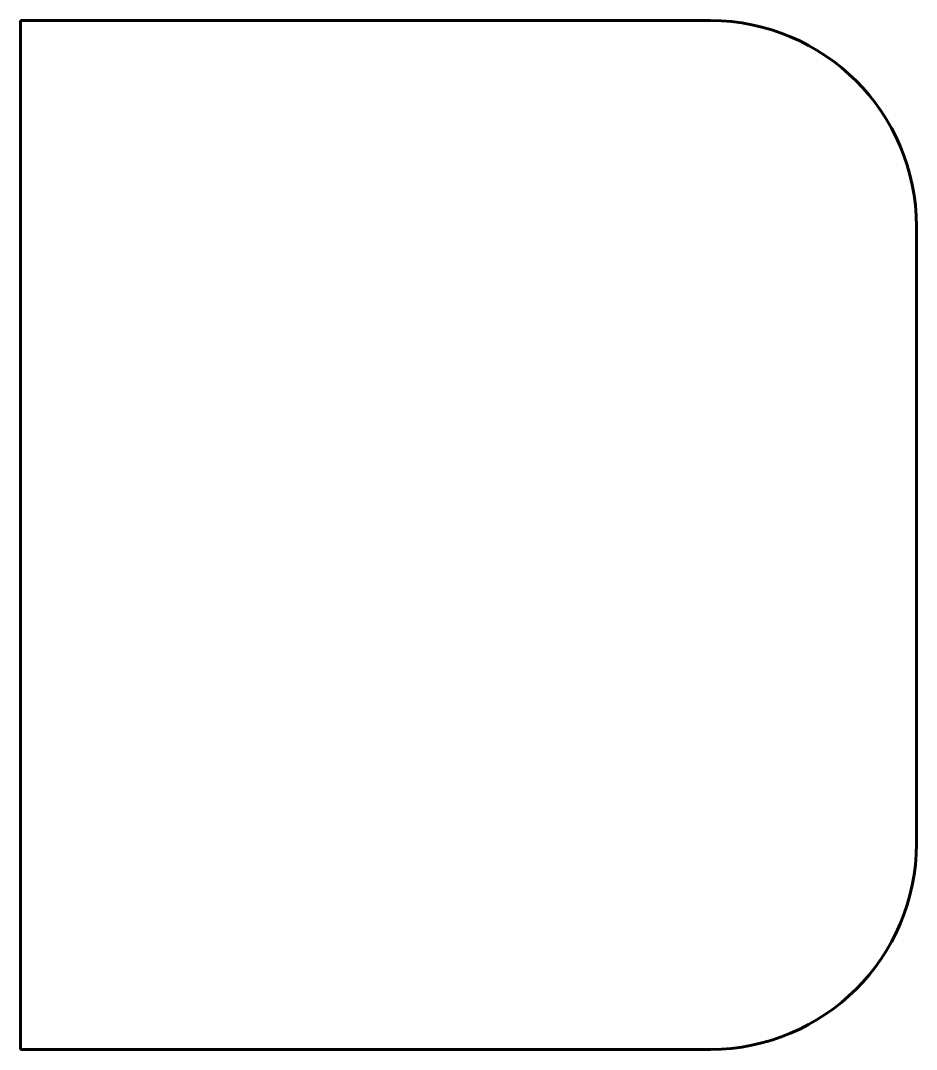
# Model space of a CAD drawing. Header units: millimetres. Extents: x -283.3 to -239.8, y 120.9 to 170.9.
import ezdxf

# ---------------------------------------------------------------- set-up
doc = ezdxf.new("R2010")
doc.units = ezdxf.units.MM
doc.linetypes.add('K5LT_BASIC', pattern=[0])

msp = doc.modelspace()

# ---------------------------------------------------------------- linework, layer by layer
at = {"color": 143, "linetype": 'K5LT_BASIC', "lineweight": 60, "true_color": 0x33acca}
for p, q in [((-283.346, 170.863), (-249.846, 170.863)), ((-283.346, 170.863), (-283.346, 120.863)), ((-239.846, 130.863), (-239.846, 160.863)), ((-249.846, 120.863), (-283.346, 120.863))]:
    msp.add_line(p, q, dxfattribs=at)
for centre, start, end in [((-249.846, 160.863), 0, 90), ((-249.846, 130.863), 270, 0)]:
    msp.add_arc(centre, 10, start, end, dxfattribs=at)

doc.saveas('drawing.dxf')
